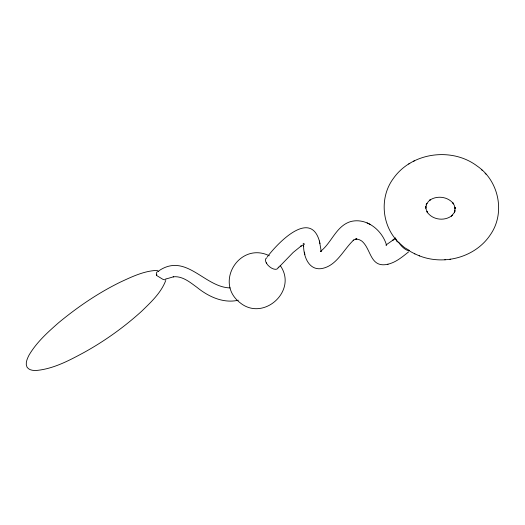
<?xml version="1.0" encoding="UTF-8"?>
<svg xmlns="http://www.w3.org/2000/svg" width="525" height="525" viewBox="0 0 525 525"><rect width="100%" height="100%" fill="white"/><g stroke="black" fill="none" stroke-linecap="round" stroke-linejoin="round"><path stroke-width="0.79" d="M165.756 280.442C161.116 292.845 150.97 302.17 141.704 311.2C124.176 327.101 104.81 340.968 84.105 352.433C69.188 360.485 53.524 368.878 36.369 370.473C33.029 370.637 28.993 370.197 27.005 367.119C25.062 363.274 27.202 358.792 28.947 355.287C36.428 342.425 47.703 332.286 58.787 322.58C77.733 306.941 98.182 292.983 120.271 282.161C132.097 276.668 144.421 270.69 157.697 270.368M267.297 256.896C277.075 243.738 310.564 208.268 319.581 241.69M278.795 267.317L293.153 252.466L301.212 245.949L300.622 246.337L304.251 244.315M395.43 238.061L392.431 240.555L395.437 238.055M408.647 251.849C402.308 256.909 395.725 262.539 387.594 264.292M392.995 240.082L385.862 245.09M320.933 251.107L320.355 251.521C331.741 242.858 336.02 225.894 350.818 221.524C366.863 217.475 382.43 230.495 386.636 245.457M419.186 255.754C444.13 265.735 475.657 257.303 490.553 234.472C505.516 212.796 498.862 180.856 477.251 166.117C452.051 146.954 411.895 152.211 393.494 178.303C379.398 197.032 381.629 225.094 397.957 241.743M158.576 270.992C186.034 252.092 204.389 287.405 230.147 287.91M413.451 161.339L414.428 160.794M408.693 164.01L409.795 163.4M166.254 278.933L173.67 276.754L173.198 276.806C182.457 275.789 190.07 282.338 197.059 287.418C208.504 296.691 223.335 303.653 238.343 300.221M356.219 239.019L355.819 239.019L356.888 239.019L355.012 239.308L353.128 240.457L353.725 240.01C343.212 249.703 336.656 266.313 321.031 268.669C308.438 270.152 303.575 255.944 303.588 245.857L303.706 246.547L303.457 245.26M388.06 264.226C369.777 268.347 371.516 249.139 361.758 241.034L359.632 239.827L356.619 239.019M449.958 259.278L450.555 259.219M444.813 259.79L445.246 259.75M304.297 243.889L303.128 243.285M409.257 250.366L404.552 247.636L398.941 242.74A9.588 3.885 47.8 0 0 409.71 250.668M409.828 251.226L414.914 253.91M414.389 253.687L419.56 255.918M269.338 255.767C239.597 241.192 213.773 282.719 240.22 302.859C263.786 321.923 298.115 290.351 280.147 265.453M370.151 224.398L367.1 222.908M485.113 173.263L485.979 174.149M481.386 169.516L482.153 170.297M398.836 242.635L398.291 242.032M266.569 263.399L266.234 262.802M321.267 251.639L319.443 241.027M319.817 242.852L319.961 243.541M304.493 252.125L304.612 252.84M304.769 253.746L304.887 254.454M158.773 271.517A5.316 3.006 57.8 0 0 156.522 275.422L162.894 279.333L164.463 279.786A5.138 2.664 75.9 0 0 165.893 278.814M156.535 275.428A15.783 8.905 58.3 0 1 156.844 274.496M278.342 267.008A7.75 4.056 40.7 0 1 269.588 266.766A7.75 4.056 40.7 0 1 266.903 257.749M397.432 242.025A9.588 4.41 26.3 0 1 395.942 238.98M425.867 206.975L425.808 208.241L425.762 206.509L426.077 209.088L427.58 212.743L426.864 211.562C432.042 220.073 445.016 221.675 452.419 215.198L451.323 216.129L453.974 213.045L455.123 210.65L454.486 212.303L455.09 207.25L455.254 208.976L454.191 205.131L452.793 202.775L453.574 203.864C448.101 196.527 436.649 195.11 429.345 200.484L430.454 199.671L428.374 201.521L426.136 204.881L426.871 203.293L425.867 206.975"/></g></svg>
